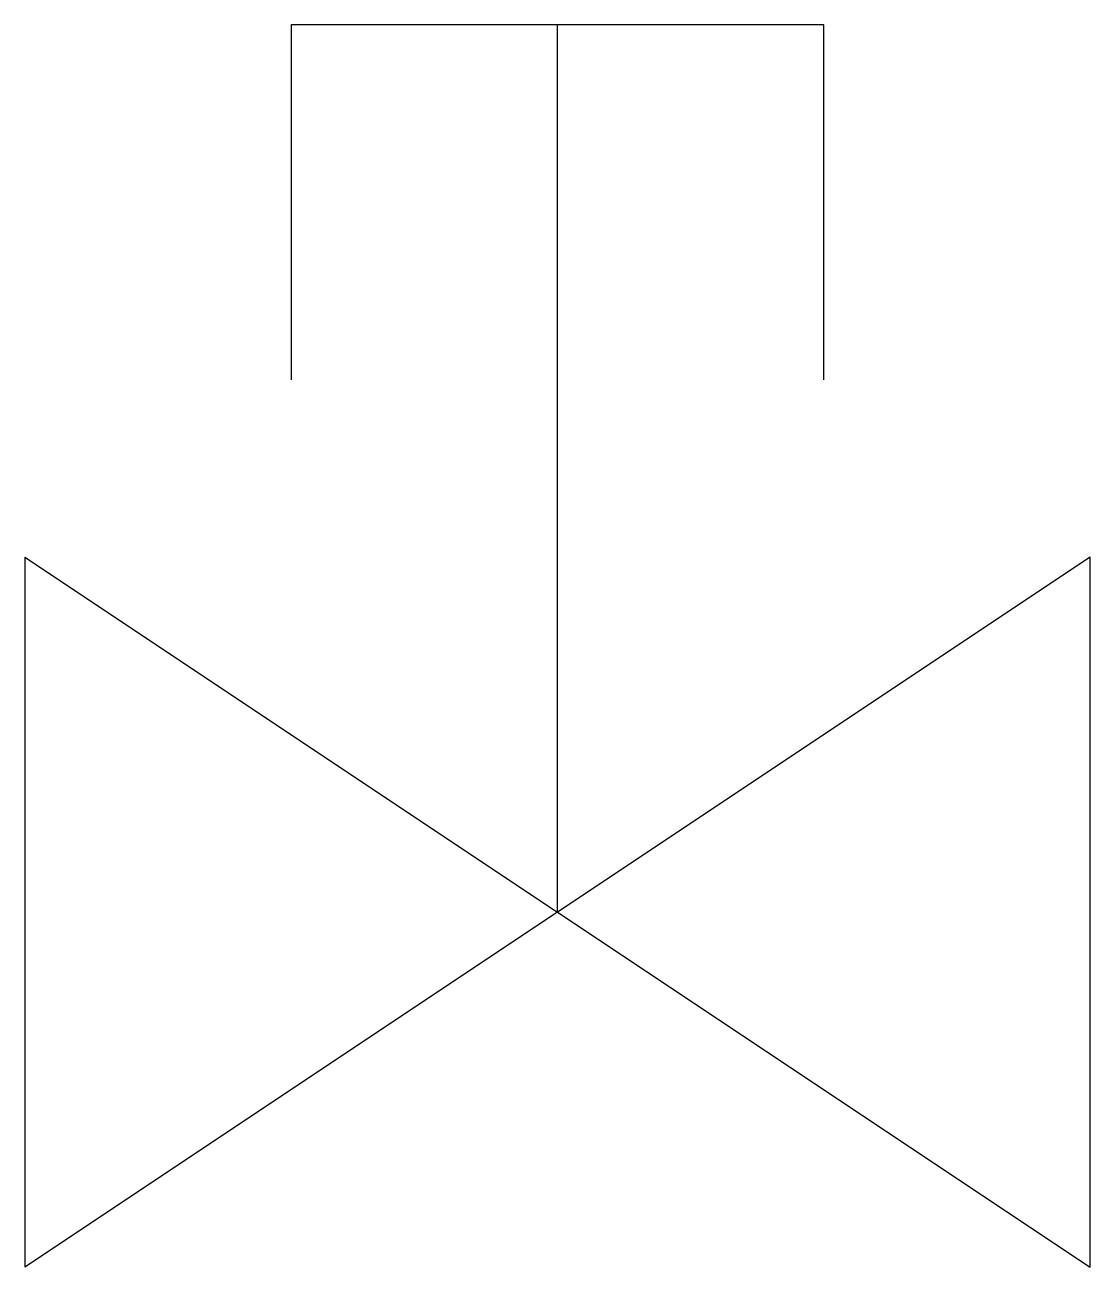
# Model space of a CAD drawing. Extents: x -0.07 to 0.07, y -0.047 to 0.117.
import ezdxf

# ---------------------------------------------------------------- set-up
doc = ezdxf.new("R2010")
doc.units = 0
doc.header["$LTSCALE"] = 0.25
doc.header["$MEASUREMENT"] = 0
doc.layers.get('0').update_dxf_attribs({"linetype": 'CONTINUOUS'})

msp = doc.modelspace()

# ---------------------------------------------------------------- linework, layer by layer
at = {"linetype": 'Continuous'}
for p, q in [((-0.03516, 0.11719, 144), (-0.03516, 0.07031, 144)), ((0.03516, 0.11719, 144), (-0.03516, 0.11719, 144)), ((0, 0, 144), (0, 0.11719, 144)), ((0.03516, 0.07031, 144), (0.03516, 0.11719, 144)), ((-0.07031, 0.04688, 144), (0.07031, -0.04688, 144)), ((0.07031, 0.04688, 144), (-0.07031, -0.04688, 144)), ((-0.07031, 0.04688, 144), (-0.07031, -0.04688, 144)), ((0.07031, -0.04688, 144), (0.07031, 0.04688, 144))]:
    msp.add_line(p, q, dxfattribs=at)

doc.saveas('drawing.dxf')
